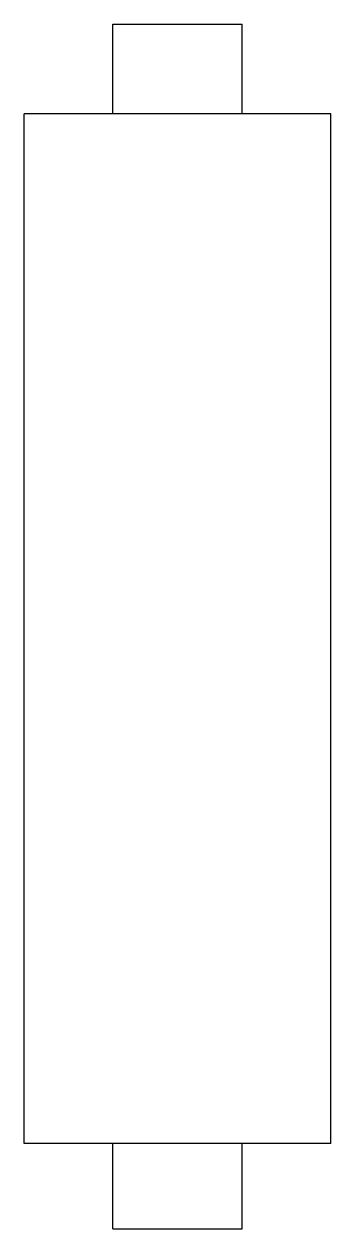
# Model space of a CAD drawing. Header units: metres. Extents: x -14 to 0, y -55 to 0.
import ezdxf

# ---------------------------------------------------------------- set-up
doc = ezdxf.new("R2010")
doc.units = ezdxf.units.M

msp = doc.modelspace()

# ---------------------------------------------------------------- linework, layer by layer
for points in [[(-9.95, -4.1), (-9.95, -4.018), (-9.95, -3.936), (-9.95, -3.854), (-9.95, -3.772), (-9.95, -3.69), (-9.95, -3.608), (-9.95, -3.526), (-9.95, -3.444), (-9.95, -3.362), (-9.95, -3.28), (-9.95, -3.198), (-9.95, -3.116), (-9.95, -3.034), (-9.95, -2.952), (-9.95, -2.87), (-9.95, -2.788), (-9.95, -2.706), (-9.95, -2.624), (-9.95, -2.542), (-9.95, -2.46), (-9.95, -2.378), (-9.95, -2.296), (-9.95, -2.214), (-9.95, -2.132), (-9.95, -2.05), (-9.95, -1.968), (-9.95, -1.886), (-9.95, -1.804), (-9.95, -1.722), (-9.95, -1.64), (-9.95, -1.558), (-9.95, -1.476), (-9.95, -1.394), (-9.95, -1.312), (-9.95, -1.23), (-9.95, -1.148), (-9.95, -1.066), (-9.95, -0.984), (-9.95, -0.902), (-9.95, -0.82), (-9.95, -0.738), (-9.95, -0.656), (-9.95, -0.574), (-9.95, -0.492), (-9.95, -0.41), (-9.95, -0.328), (-9.95, -0.246), (-9.95, -0.164), (-9.95, -0.082), (-9.95, 0)], [(-9.95, 0), (-9.929, 0), (-9.909, 0), (-9.888, 0), (-9.85, 0), (-9.789, 0), (-9.728, 0), (-9.667, 0), (-9.574, 0), (-9.475, 0), (-9.377, 0), (-9.269, 0), (-9.138, 0), (-9.007, 0), (-8.877, 0), (-8.727, 0), (-8.571, 0), (-8.414, 0), (-8.255, 0), (-8.08, 0), (-7.906, 0), (-7.731, 0), (-7.551, 0), (-7.368, 0), (-7.184, 0), (-7, 0), (-6.816, 0), (-6.632, 0), (-6.449, 0), (-6.269, 0), (-6.094, 0), (-5.92, 0), (-5.745, 0), (-5.586, 0), (-5.429, 0), (-5.273, 0), (-5.123, 0), (-4.993, 0), (-4.862, 0), (-4.731, 0), (-4.623, 0), (-4.525, 0), (-4.426, 0), (-4.333, 0), (-4.272, 0), (-4.211, 0), (-4.15, 0), (-4.112, 0), (-4.091, 0), (-4.071, 0), (-4.05, 0)], [(-4.05, -4.1), (-4.05, -4.018), (-4.05, -3.936), (-4.05, -3.854), (-4.05, -3.772), (-4.05, -3.69), (-4.05, -3.608), (-4.05, -3.526), (-4.05, -3.444), (-4.05, -3.362), (-4.05, -3.28), (-4.05, -3.198), (-4.05, -3.116), (-4.05, -3.034), (-4.05, -2.952), (-4.05, -2.87), (-4.05, -2.788), (-4.05, -2.706), (-4.05, -2.624), (-4.05, -2.542), (-4.05, -2.46), (-4.05, -2.378), (-4.05, -2.296), (-4.05, -2.214), (-4.05, -2.132), (-4.05, -2.05), (-4.05, -1.968), (-4.05, -1.886), (-4.05, -1.804), (-4.05, -1.722), (-4.05, -1.64), (-4.05, -1.558), (-4.05, -1.476), (-4.05, -1.394), (-4.05, -1.312), (-4.05, -1.23), (-4.05, -1.148), (-4.05, -1.066), (-4.05, -0.984), (-4.05, -0.902), (-4.05, -0.82), (-4.05, -0.738), (-4.05, -0.656), (-4.05, -0.574), (-4.05, -0.492), (-4.05, -0.41), (-4.05, -0.328), (-4.05, -0.246), (-4.05, -0.164), (-4.05, -0.082), (-4.05, 0)], [(-14, -51.1), (-14, -50.16), (-14, -49.22), (-14, -48.28), (-14, -47.34), (-14, -46.4), (-14, -45.46), (-14, -44.52), (-14, -43.58), (-14, -42.64), (-14, -41.7), (-14, -40.76), (-14, -39.82), (-14, -38.88), (-14, -37.94), (-14, -37), (-14, -36.06), (-14, -35.12), (-14, -34.18), (-14, -33.24), (-14, -32.3), (-14, -31.36), (-14, -30.42), (-14, -29.48), (-14, -28.54), (-14, -27.6), (-14, -26.66), (-14, -25.72), (-14, -24.78), (-14, -23.84), (-14, -22.9), (-14, -21.96), (-14, -21.02), (-14, -20.08), (-14, -19.14), (-14, -18.2), (-14, -17.26), (-14, -16.32), (-14, -15.38), (-14, -14.44), (-14, -13.5), (-14, -12.56), (-14, -11.62), (-14, -10.68), (-14, -9.74), (-14, -8.8), (-14, -7.86), (-14, -6.92), (-14, -5.98), (-14, -5.04), (-14, -4.1)], [(0, -4.1), (-0.049, -4.1), (-0.098, -4.1), (-0.147, -4.1), (-0.238, -4.1), (-0.383, -4.1), (-0.528, -4.1), (-0.673, -4.1), (-0.893, -4.1), (-1.127, -4.1), (-1.36, -4.1), (-1.616, -4.1), (-1.926, -4.1), (-2.237, -4.1), (-2.547, -4.1), (-2.901, -4.1), (-3.273, -4.1), (-3.644, -4.1), (-4.022, -4.1), (-4.436, -4.1), (-4.851, -4.1), (-5.265, -4.1), (-5.692, -4.1), (-6.128, -4.1), (-6.564, -4.1), (-7, -4.1), (-7.436, -4.1), (-7.872, -4.1), (-8.308, -4.1), (-8.735, -4.1), (-9.149, -4.1), (-9.564, -4.1), (-9.978, -4.1), (-10.356, -4.1), (-10.727, -4.1), (-11.099, -4.1), (-11.453, -4.1), (-11.763, -4.1), (-12.074, -4.1), (-12.384, -4.1), (-12.64, -4.1), (-12.873, -4.1), (-13.107, -4.1), (-13.327, -4.1), (-13.472, -4.1), (-13.617, -4.1), (-13.762, -4.1), (-13.853, -4.1), (-13.902, -4.1), (-13.951, -4.1), (-14, -4.1)], [(0, -51.1), (0, -50.16), (0, -49.22), (0, -48.28), (0, -47.34), (0, -46.4), (0, -45.46), (0, -44.52), (0, -43.58), (0, -42.64), (0, -41.7), (0, -40.76), (0, -39.82), (0, -38.88), (0, -37.94), (0, -37), (0, -36.06), (0, -35.12), (0, -34.18), (0, -33.24), (0, -32.3), (0, -31.36), (0, -30.42), (0, -29.48), (0, -28.54), (0, -27.6), (0, -26.66), (0, -25.72), (0, -24.78), (0, -23.84), (0, -22.9), (0, -21.96), (0, -21.02), (0, -20.08), (0, -19.14), (0, -18.2), (0, -17.26), (0, -16.32), (0, -15.38), (0, -14.44), (0, -13.5), (0, -12.56), (0, -11.62), (0, -10.68), (0, -9.74), (0, -8.8), (0, -7.86), (0, -6.92), (0, -5.98), (0, -5.04), (0, -4.1)], [(0, -51.1), (-0.049, -51.1), (-0.098, -51.1), (-0.147, -51.1), (-0.238, -51.1), (-0.383, -51.1), (-0.528, -51.1), (-0.673, -51.1), (-0.893, -51.1), (-1.127, -51.1), (-1.36, -51.1), (-1.616, -51.1), (-1.926, -51.1), (-2.237, -51.1), (-2.547, -51.1), (-2.901, -51.1), (-3.273, -51.1), (-3.644, -51.1), (-4.022, -51.1), (-4.436, -51.1), (-4.851, -51.1), (-5.265, -51.1), (-5.692, -51.1), (-6.128, -51.1), (-6.564, -51.1), (-7, -51.1), (-7.436, -51.1), (-7.872, -51.1), (-8.308, -51.1), (-8.735, -51.1), (-9.149, -51.1), (-9.564, -51.1), (-9.978, -51.1), (-10.356, -51.1), (-10.727, -51.1), (-11.099, -51.1), (-11.453, -51.1), (-11.763, -51.1), (-12.074, -51.1), (-12.384, -51.1), (-12.64, -51.1), (-12.873, -51.1), (-13.107, -51.1), (-13.327, -51.1), (-13.472, -51.1), (-13.617, -51.1), (-13.762, -51.1), (-13.853, -51.1), (-13.902, -51.1), (-13.951, -51.1), (-14, -51.1)], [(-9.95, -55), (-9.95, -54.922), (-9.95, -54.844), (-9.95, -54.766), (-9.95, -54.688), (-9.95, -54.61), (-9.95, -54.532), (-9.95, -54.454), (-9.95, -54.376), (-9.95, -54.298), (-9.95, -54.22), (-9.95, -54.142), (-9.95, -54.064), (-9.95, -53.986), (-9.95, -53.908), (-9.95, -53.83), (-9.95, -53.752), (-9.95, -53.674), (-9.95, -53.596), (-9.95, -53.518), (-9.95, -53.44), (-9.95, -53.362), (-9.95, -53.284), (-9.95, -53.206), (-9.95, -53.128), (-9.95, -53.05), (-9.95, -52.972), (-9.95, -52.894), (-9.95, -52.816), (-9.95, -52.738), (-9.95, -52.66), (-9.95, -52.582), (-9.95, -52.504), (-9.95, -52.426), (-9.95, -52.348), (-9.95, -52.27), (-9.95, -52.192), (-9.95, -52.114), (-9.95, -52.036), (-9.95, -51.958), (-9.95, -51.88), (-9.95, -51.802), (-9.95, -51.724), (-9.95, -51.646), (-9.95, -51.568), (-9.95, -51.49), (-9.95, -51.412), (-9.95, -51.334), (-9.95, -51.256), (-9.95, -51.178), (-9.95, -51.1)], [(-4.05, -55), (-4.05, -54.922), (-4.05, -54.844), (-4.05, -54.766), (-4.05, -54.688), (-4.05, -54.61), (-4.05, -54.532), (-4.05, -54.454), (-4.05, -54.376), (-4.05, -54.298), (-4.05, -54.22), (-4.05, -54.142), (-4.05, -54.064), (-4.05, -53.986), (-4.05, -53.908), (-4.05, -53.83), (-4.05, -53.752), (-4.05, -53.674), (-4.05, -53.596), (-4.05, -53.518), (-4.05, -53.44), (-4.05, -53.362), (-4.05, -53.284), (-4.05, -53.206), (-4.05, -53.128), (-4.05, -53.05), (-4.05, -52.972), (-4.05, -52.894), (-4.05, -52.816), (-4.05, -52.738), (-4.05, -52.66), (-4.05, -52.582), (-4.05, -52.504), (-4.05, -52.426), (-4.05, -52.348), (-4.05, -52.27), (-4.05, -52.192), (-4.05, -52.114), (-4.05, -52.036), (-4.05, -51.958), (-4.05, -51.88), (-4.05, -51.802), (-4.05, -51.724), (-4.05, -51.646), (-4.05, -51.568), (-4.05, -51.49), (-4.05, -51.412), (-4.05, -51.334), (-4.05, -51.256), (-4.05, -51.178), (-4.05, -51.1)], [(-9.95, -55), (-9.929, -55), (-9.909, -55), (-9.888, -55), (-9.85, -55), (-9.789, -55), (-9.728, -55), (-9.667, -55), (-9.574, -55), (-9.475, -55), (-9.377, -55), (-9.269, -55), (-9.138, -55), (-9.007, -55), (-8.877, -55), (-8.727, -55), (-8.571, -55), (-8.414, -55), (-8.255, -55), (-8.08, -55), (-7.906, -55), (-7.731, -55), (-7.551, -55), (-7.368, -55), (-7.184, -55), (-7, -55), (-6.816, -55), (-6.632, -55), (-6.449, -55), (-6.269, -55), (-6.094, -55), (-5.92, -55), (-5.745, -55), (-5.586, -55), (-5.429, -55), (-5.273, -55), (-5.123, -55), (-4.993, -55), (-4.862, -55), (-4.731, -55), (-4.623, -55), (-4.525, -55), (-4.426, -55), (-4.333, -55), (-4.272, -55), (-4.211, -55), (-4.15, -55), (-4.112, -55), (-4.091, -55), (-4.071, -55), (-4.05, -55)]]:
    msp.add_lwpolyline(points)

doc.saveas('drawing.dxf')
